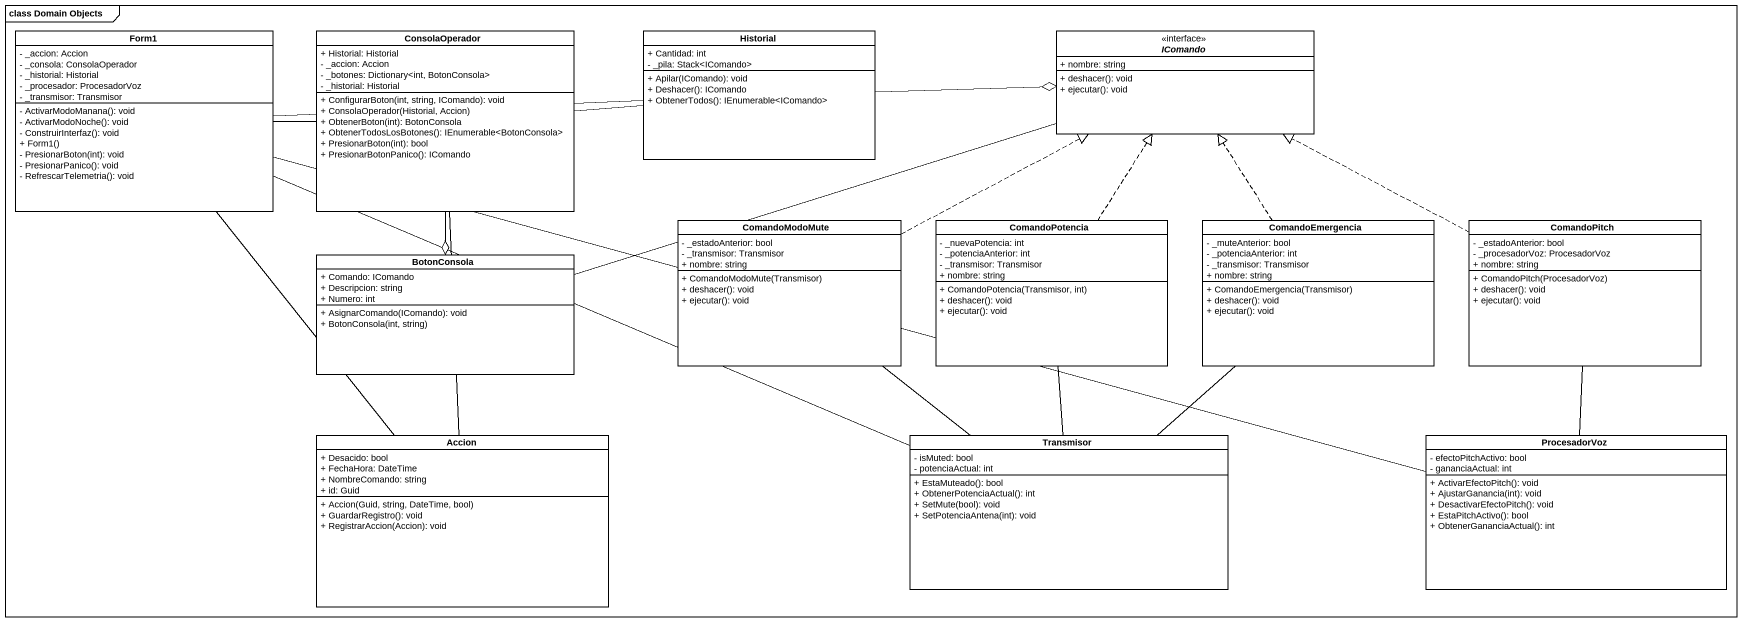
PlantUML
@startuml
mainframe class Domain Objects
hide circle
hide empty members
skinparam classAttributeIconSize 0
class Form1 {
  - _accion: Accion
  - _consola: ConsolaOperador
  - _historial: Historial
  - _procesador: ProcesadorVoz
  - _transmisor: Transmisor
  - ActivarModoManana(): void
  - ActivarModoNoche(): void
  - ConstruirInterfaz(): void
  + Form1()
  - PresionarBoton(int): void
  - PresionarPanico(): void
  - RefrescarTelemetria(): void
}
class ConsolaOperador {
  + Historial: Historial
  - _accion: Accion
  - _botones: Dictionary<int, BotonConsola>
  - _historial: Historial
  + ConfigurarBoton(int, string, IComando): void
  + ConsolaOperador(Historial, Accion)
  + ObtenerBoton(int): BotonConsola
  + ObtenerTodosLosBotones(): IEnumerable<BotonConsola>
  + PresionarBoton(int): bool
  + PresionarBotonPanico(): IComando
}
class Historial {
  + Cantidad: int
  - _pila: Stack<IComando>
  + Apilar(IComando): void
  + Deshacer(): IComando
  + ObtenerTodos(): IEnumerable<IComando>
}
interface IComando {
  + nombre: string
  + deshacer(): void
  + ejecutar(): void
}
class ComandoModoMute {
  - _estadoAnterior: bool
  - _transmisor: Transmisor
  + nombre: string
  + ComandoModoMute(Transmisor)
  + deshacer(): void
  + ejecutar(): void
}
class ComandoPotencia {
  - _nuevaPotencia: int
  - _potenciaAnterior: int
  - _transmisor: Transmisor
  + nombre: string
  + ComandoPotencia(Transmisor, int)
  + deshacer(): void
  + ejecutar(): void
}
class ComandoEmergencia {
  - _muteAnterior: bool
  - _potenciaAnterior: int
  - _transmisor: Transmisor
  + nombre: string
  + ComandoEmergencia(Transmisor)
  + deshacer(): void
  + ejecutar(): void
}
class ComandoPitch {
  - _estadoAnterior: bool
  - _procesadorVoz: ProcesadorVoz
  + nombre: string
  + ComandoPitch(ProcesadorVoz)
  + deshacer(): void
  + ejecutar(): void
}
class BotonConsola {
  + Comando: IComando
  + Descripcion: string
  + Numero: int
  + AsignarComando(IComando): void
  + BotonConsola(int, string)
}
class Accion {
  + Desacido: bool
  + FechaHora: DateTime
  + NombreComando: string
  + id: Guid
  + Accion(Guid, string, DateTime, bool)
  + GuardarRegistro(): void
  + RegistrarAccion(Accion): void
}
class Transmisor {
  - isMuted: bool
  - potenciaActual: int
  + EstaMuteado(): bool
  + ObtenerPotenciaActual(): int
  + SetMute(bool): void
  + SetPotenciaAntena(int): void
}
class ProcesadorVoz {
  - efectoPitchActivo: bool
  - gananciaActual: int
  + ActivarEfectoPitch(): void
  + AjustarGanancia(int): void
  + DesactivarEfectoPitch(): void
  + EstaPitchActivo(): bool
  + ObtenerGananciaActual(): int
}
Form1 -right- ConsolaOperador
Form1 -right- Historial
Form1 -- Accion
Form1 -right- Transmisor
Form1 -right- ProcesadorVoz
ConsolaOperador -right- Historial
ConsolaOperador --o BotonConsola
ConsolaOperador -- Accion
Historial -right-o IComando
ComandoModoMute .right.|> IComando
ComandoModoMute -- Transmisor
ComandoPotencia .up.|> IComando
ComandoPotencia -- Transmisor
ComandoEmergencia .up.|> IComando
ComandoEmergencia -- Transmisor
ComandoPitch .left.|> IComando
ComandoPitch -- ProcesadorVoz
BotonConsola -right- IComando
@enduml
